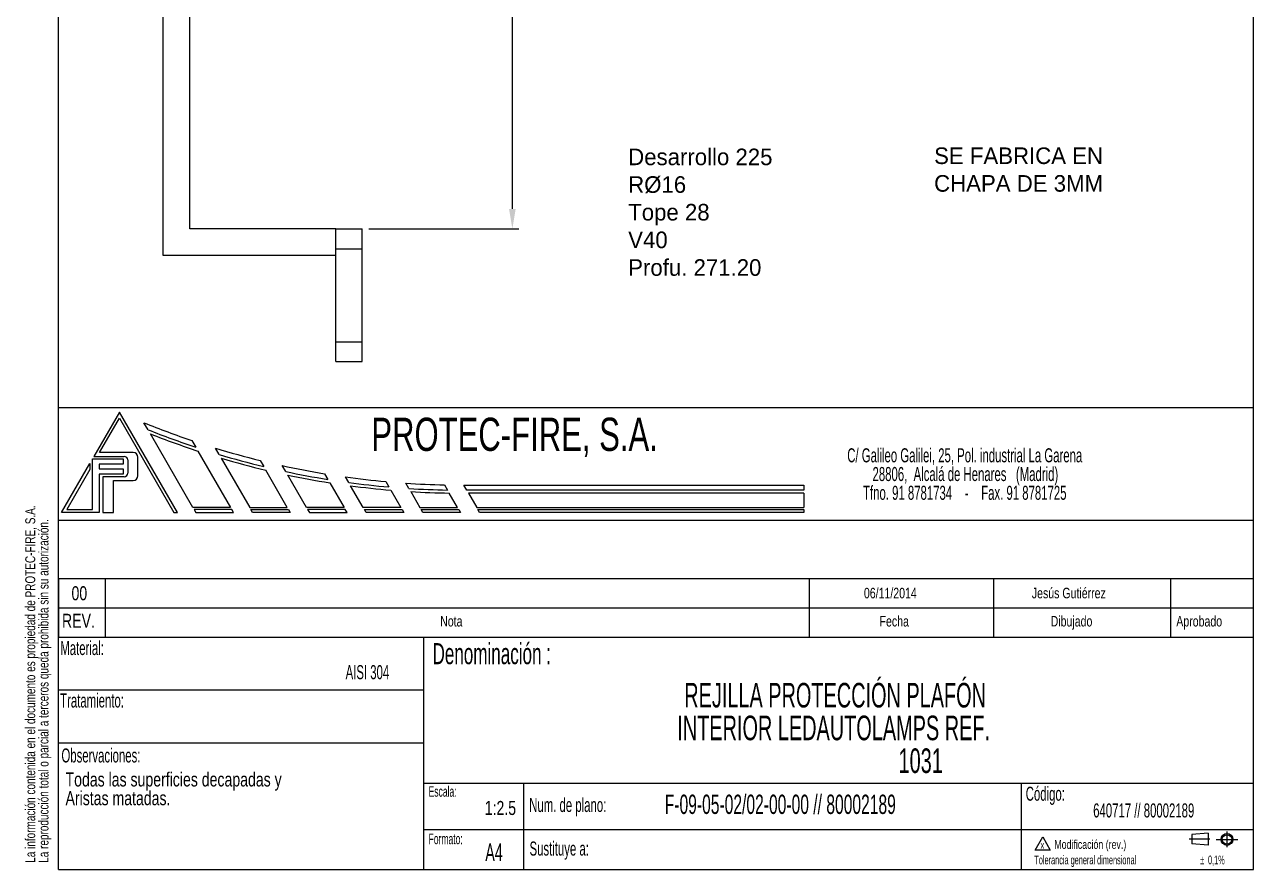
# Model space of a CAD drawing. Extents: x 18 to 666, y 7 to 290.
# Drawn here: x 17.8 to 203, y 6.8 to 134.1 of the extents above; entities that cross this region are included whole.
import ezdxf

# ---------------------------------------------------------------- set-up
doc = ezdxf.new("R2010")
doc.units = 0
doc.header["$PDSIZE"] = -1
doc.linetypes.add('SLD-CENTRADA-TRAZOS-LARGOS', pattern=[19.05, 15.24, -1.27, 1.27, -1.27])
doc.linetypes.add('SLD-CONTINUA', pattern=[0])
doc.layers.get('0').update_dxf_attribs({"linetype": 'CONTINUOUS'})
doc.layers.get('Defpoints').update_dxf_attribs({"linetype": 'CONTINUOUS'})
doc.layers.add('FORMATO', color=7, linetype='SLD-CONTINUA')
doc.styles.add('SLDTEXTSTYLE0', font='TXT', dxfattribs={"width": 0.75})
doc.styles.add('SLDTEXTSTYLE1', font='TXT', dxfattribs={"width": 0.605})
doc.styles.add('SLDTEXTSTYLE2', font='TXT', dxfattribs={"width": 0.7})
doc.dimstyles.new('ISO-25', dxfattribs={"dimtxt": 2.5, "dimasz": 2.5, "dimexe": 1.25, "dimexo": 0.625, "dimtad": 1, "dimdsep": 46, "dimtxsty": 'Standard', "dimcen": 2.5, "dimadec": 0, "dimazin": 0, "dimtfac": 1, "dimtmove": 0, "dimatfit": 3, "dimfxl": 0, "dimarcsym": 0})

# ---------------------------------------------------------------- blocks, each defined once
blk = doc.blocks.new('SW_NOTE_0')
at = {"layer": 'FORMATO', "color": 0}
for p, q in [((-0.83, 0.06), (0.32, 2.05)), ((0.32, 2.05), (1.46, 0.06)), ((1.46, 0.06), (-0.83, 0.06))]:
    blk.add_line(p, q, dxfattribs=at)
at = {"layer": 'FORMATO', "color": 0, "insert": (0, 1.36), "char_height": 1.06, "attachment_point": 1, "style": 'SLDTEXTSTYLE0'}
blk.add_mtext('x', dxfattribs=at)
blk = doc.blocks.new('SW_NOTE_1')
at = {"layer": 'FORMATO', "color": 0, "attachment_point": 1, "style": 'SLDTEXTSTYLE1'}
for s, insert, char_height in [('REJILLA PROTECCIÓN PLAFÓN ', (0, 4.77), 3.7042), ('INTERIOR LEDAUTOLAMPS REF. ', (-1.05, -0.16), 3.7042), ('1031', (32.29, -5.1), 3.704)]:
    blk.add_mtext(s, dxfattribs=dict(at, insert=insert, char_height=char_height))
blk = doc.blocks.new('SW_NOTE_2')
at = {"layer": 'FORMATO', "color": 0, "attachment_point": 1, "style": 'SLDTEXTSTYLE1'}
for s, insert, char_height in [('Tolerancia general dimensional ', (0, 1.71), 1.3229), ('%%p', (24.99, 1.71), 1.323), ('0,1%', (26.17, 1.71), 1.323)]:
    blk.add_mtext(s, dxfattribs=dict(at, insert=insert, char_height=char_height))
blk = doc.blocks.new('SW_NOTE_3')
at = {"layer": 'FORMATO', "color": 0, "char_height": 2.1167, "attachment_point": 1, "style": 'SLDTEXTSTYLE1'}
for s, insert in [('C/ Galileo Galilei, 25, Pol. industrial La Garena', (0, 2.73)), ('        28806,  Alcalá de Henares   (Madrid)', (0, -0.09)), ('     Tfno. 91 8781734    -    Fax. 91 8781725', (0, -2.92))]:
    blk.add_mtext(s, dxfattribs=dict(at, insert=insert))
blk = doc.blocks.new('SW_NOTE_4')
at = {"layer": 'FORMATO', "color": 0, "char_height": 1.5, "attachment_point": 1, "rotation": 90, "style": 'SLDTEXTSTYLE0'}
for s, insert in [('La información contenida en el documento es propiedad de PROTEC-FIRE, S.A.', (-1.93, 0)), ('La reproducción total o parcial a terceros queda prohibida sin su autorización.', (0.07, 0))]:
    blk.add_mtext(s, dxfattribs=dict(at, insert=insert))
blk = doc.blocks.new('SW_NOTE_5')
at = {"layer": 'FORMATO', "color": 0, "char_height": 2.1167, "attachment_point": 1, "style": 'SLDTEXTSTYLE0'}
for s, insert in [('Todas las superficies decapadas y ', (0, 2.73)), ('Aristas matadas.', (0, -0.09))]:
    blk.add_mtext(s, dxfattribs=dict(at, insert=insert))
blk = doc.blocks.new('SW_TABLEANNOTATION_0')
at = {"color": 0, "linetype": 'SLD-CONTINUA'}
for p, q in [((0, 0), (0, -8.8)), ((180.05, 0), (0, 0)), ((7.05, 0), (7.05, -4.4)), ((113.09, 0), (113.09, -4.4)), ((140.87, 0), (140.87, -4.4)), ((167.56, 0), (167.56, -4.4)), ((180.05, -8.8), (180.05, 0)), ((0, -4.4), (180.05, -4.4)), ((7.05, -4.4), (7.05, -8.8)), ((113.09, -4.4), (113.09, -8.8)), ((140.87, -4.4), (140.87, -8.8)), ((167.56, -4.4), (167.56, -8.8)), ((0, -8.8), (180.05, -8.8))]:
    blk.add_line(p, q, dxfattribs=at)
at = {"color": 0, "linetype": 'SLD-CONTINUA', "attachment_point": 1, "style": 'SLDTEXTSTYLE0'}
for s, insert, char_height in [('00', (1.96, -1.13), 2.117), ('06/11/2014', (121.36, -1.37), 1.587), ('Jesús Gutiérrez', (146.66, -1.37), 1.5875), ('REV.', (0.53, -5.28), 2.117), ('Fecha', (123.72, -5.61), 1.587), ('Dibujado', (149.5, -5.61), 1.587), ('Aprobado', (168.43, -5.61), 1.587), ('Nota', (57.51, -5.61), 1.587)]:
    blk.add_mtext(s, dxfattribs=dict(at, insert=insert, char_height=char_height))
blk = doc.blocks.new('*D33')
at = {"color": 0, "lineweight": -2}
for p, q in [((69.67, 259.34), (92.29, 259.34)), ((91.29, 256.34), (91.29, 184.63)), ((91.29, 106.34), (91.29, 178.05)), ((69.67, 103.34), (92.29, 103.34))]:
    blk.add_line(p, q, dxfattribs=at)
at = {"color": 0}
for points in [[(90.79, 256.34), (91.79, 256.34), (91.29, 259.34)], [(90.79, 106.34), (91.79, 106.34), (91.29, 103.34)]]:
    blk.add_solid(points, dxfattribs=at)
at = {"layer": 'Defpoints', "color": 0}
for p in [(68.67, 259.34), (68.67, 103.34), (91.29, 103.34)]:
    blk.add_point(p, dxfattribs=at)
at = {"color": 0, "insert": (91.29, 181.34), "char_height": 3.528, "attachment_point": 5}
blk.add_mtext('156.0', dxfattribs=at)

msp = doc.modelspace()

# ---------------------------------------------------------------- linework, layer by layer
at = {"color": 7, "linetype": 'SLD-CONTINUA'}
for p, q in [((38.67, 99.338), (38.67, 263.338)), ((42.67, 103.338), (42.67, 259.338)), ((64.67, 103.338), (42.67, 103.338)), ((64.67, 100.338), (64.67, 103.338)), ((64.67, 103.338), (68.67, 103.338)), ((68.67, 100.338), (68.67, 103.338)), ((64.67, 86.338), (64.67, 100.338)), ((64.67, 100.338), (68.67, 100.338)), ((68.67, 86.338), (68.67, 100.338)), ((64.67, 99.338), (38.67, 99.338)), ((64.67, 83.338), (64.67, 86.338)), ((64.67, 86.338), (68.67, 86.338)), ((68.67, 83.338), (68.67, 86.338)), ((64.67, 83.338), (68.67, 83.338))]:
    msp.add_line(p, q, dxfattribs=at)
at = {"layer": 'FORMATO'}
for p, q in [((22.909, 6.833), (22.909, 289.717)), ((22.909, 76.433), (202.953, 76.433)), ((32.085, 75.719), (28.243, 69.064)), ((29.1, 69.649), (32.085, 74.819)), ((40.815, 60.598), (32.085, 75.719)), ((32.085, 74.819), (40.295, 60.598)), ((36.404, 73.069), (35.784, 74.144)), ((43.163, 61.363), (36.767, 72.442)), ((43.007, 71.454), (43.584, 70.454)), ((28.035, 61.048), (28.035, 68.704)), ((28.035, 68.704), (32.625, 68.704)), ((28.243, 69.064), (32.805, 69.064)), ((34.155, 69.649), (29.1, 69.649)), ((32.625, 68.704), (32.625, 67.894)), ((33.345, 68.524), (33.345, 66.544)), ((34.875, 66.139), (34.875, 68.929)), ((43.922, 69.87), (48.833, 61.363)), ((47.104, 69.346), (46.545, 70.315)), ((47.431, 68.78), (51.713, 61.363)), ((23.355, 60.598), (27.63, 68.003)), ((27.63, 67.103), (24.134, 61.048)), ((27.63, 68.003), (27.63, 67.103)), ((29.025, 67.894), (29.025, 67.174)), ((32.625, 67.894), (29.025, 67.894)), ((29.025, 67.174), (32.625, 67.174)), ((32.625, 67.174), (32.625, 66.364)), ((53.291, 68.451), (53.82, 67.534)), ((57.383, 61.363), (54.13, 66.998)), ((57.134, 66.783), (56.618, 67.677)), ((32.625, 66.364), (29.025, 66.364)), ((29.025, 66.364), (29.025, 60.598)), ((32.805, 66.004), (29.565, 66.004)), ((29.565, 66.004), (29.565, 60.598)), ((31.185, 60.598), (31.185, 65.419)), ((31.185, 65.419), (34.155, 65.419)), ((60.263, 61.363), (57.436, 66.259)), ((62.995, 66.452), (63.489, 65.596)), ((63.779, 65.094), (65.933, 61.363)), ((66.638, 65.13), (66.154, 65.969)), ((72.229, 65.266), (72.697, 64.457)), ((75.708, 64.23), (75.248, 65.027)), ((68.813, 61.363), (66.922, 64.638)), ((72.971, 63.981), (74.483, 61.363)), ((75.978, 63.762), (77.363, 61.363)), ((81.067, 64.768), (81.514, 63.994)), ((83.033, 61.363), (81.777, 63.539)), ((84.406, 63.973), (83.964, 64.738)), ((83.964, 64.738), (135.197, 64.738)), ((135.197, 63.973), (84.406, 63.973)), ((135.197, 63.523), (84.666, 63.523)), ((84.666, 63.523), (85.913, 61.363)), ((135.197, 64.738), (135.197, 63.973)), ((135.197, 63.523), (135.197, 61.363)), ((48.833, 61.363), (43.163, 61.363)), ((51.713, 61.363), (57.383, 61.363)), ((65.933, 61.363), (60.263, 61.363)), ((74.483, 61.363), (68.813, 61.363)), ((77.363, 61.363), (83.033, 61.363)), ((85.913, 61.363), (135.197, 61.363)), ((22.909, 59.433), (202.953, 59.433)), ((29.025, 60.598), (23.355, 60.598)), ((24.134, 61.048), (28.035, 61.048)), ((29.565, 60.598), (31.185, 60.598)), ((40.295, 60.598), (40.815, 60.598)), ((43.345, 61.048), (43.605, 60.598)), ((49.015, 61.048), (43.345, 61.048)), ((43.605, 60.598), (49.275, 60.598)), ((49.275, 60.598), (49.015, 61.048)), ((52.155, 60.598), (51.895, 61.048)), ((51.895, 61.048), (57.565, 61.048)), ((57.825, 60.598), (52.155, 60.598)), ((57.565, 61.048), (57.825, 60.598)), ((60.445, 61.048), (60.705, 60.598)), ((66.115, 61.048), (60.445, 61.048)), ((60.705, 60.598), (66.375, 60.598)), ((66.375, 60.598), (66.115, 61.048)), ((68.995, 61.048), (74.665, 61.048)), ((69.255, 60.598), (68.995, 61.048)), ((74.925, 60.598), (69.255, 60.598)), ((74.665, 61.048), (74.925, 60.598)), ((77.805, 60.598), (77.545, 61.048)), ((77.545, 61.048), (83.215, 61.048)), ((83.475, 60.598), (77.805, 60.598)), ((83.215, 61.048), (83.475, 60.598)), ((86.355, 60.598), (86.095, 61.048)), ((86.095, 61.048), (135.197, 61.048)), ((135.197, 60.598), (86.355, 60.598)), ((135.197, 61.048), (135.197, 60.598)), ((22.909, 41.833), (202.953, 41.833)), ((77.909, 41.833), (77.909, 6.833)), ((77.909, 33.833), (22.909, 33.833)), ((77.909, 25.833), (22.909, 25.833)), ((77.909, 19.833), (202.953, 19.833)), ((92.953, 19.833), (92.953, 6.833)), ((167.953, 19.833), (167.953, 6.833)), ((77.909, 12.833), (202.953, 12.833)), ((196.138, 12.28), (193.686, 12.102)), ((193.686, 12.102), (193.686, 10.675)), ((196.138, 12.28), (196.138, 10.497)), ((196.138, 10.497), (193.686, 10.675))]:
    msp.add_line(p, q, dxfattribs=at)
at = {"layer": 'FORMATO', "color": 7}
for p, q in [((202.953, 6.833), (202.953, 289.717)), ((22.909, 6.833), (202.953, 6.833))]:
    msp.add_line(p, q, dxfattribs=at)
at = {"layer": 'FORMATO', "linetype": 'SLD-CENTRADA-TRAZOS-LARGOS'}
for p, q in [((196.378, 11.389), (193.252, 11.389)), ((197.334, 11.353), (200.612, 11.353)), ((198.973, 10.179), (198.973, 12.527))]:
    msp.add_line(p, q, dxfattribs=at)
at = {"layer": 'FORMATO'}
for radius in [0.892, 0.713]:
    msp.add_circle((198.973, 11.353), radius, dxfattribs=at)
for centre, radius, start, end in [((83.817, 192.088), 127.35, 247.84135, 251.30952), ((83.817, 192.088), 128.115, 248.2796, 251.69733), ((83.817, 192.088), 128.565, 248.53301, 251.92194), ((32.805, 68.524), 0.54, 360, 90), ((34.155, 68.929), 0.72, 0, 90), ((83.817, 192.088), 127.35, 252.98187, 256.13103), ((83.817, 192.088), 128.115, 253.34774, 256.45901), ((83.817, 192.088), 128.565, 253.55978, 256.64929), ((83.817, 192.088), 127.35, 257.66793, 260.58978), ((83.817, 192.088), 128.115, 257.97882, 260.87034), ((32.805, 66.544), 0.54, 270, 0), ((34.155, 66.139), 0.72, 270, 0), ((83.817, 192.088), 128.565, 258.15927, 261.0333), ((83.817, 192.088), 127.35, 262.02749, 264.77945), ((83.817, 192.088), 128.115, 262.29404, 265.02062), ((83.817, 192.088), 127.35, 266.14174, 268.7628), ((83.817, 192.088), 128.565, 262.44891, 265.16082), ((83.817, 192.088), 128.115, 266.37097, 268.97007), ((83.817, 192.088), 128.565, 266.50425, 269.09064)]:
    msp.add_arc(centre, radius, start, end, dxfattribs=at)

# ---------------------------------------------------------------- block references
at = {"color": 7, "linetype": 'SLD-CONTINUA'}
msp.add_blockref('SW_TABLEANNOTATION_0', (22.902, 50.633), dxfattribs=at)
at = {"layer": 'FORMATO'}
for name, p in [('SW_NOTE_3', (141.753, 67.555)), ('SW_NOTE_4', (19.824, 7.83)), ('SW_NOTE_1', (117.194, 30.165)), ('SW_NOTE_5', (23.962, 18.716)), ('SW_NOTE_0', (170.883, 9.683)), ('SW_NOTE_2', (169.94, 7.211))]:
    msp.add_blockref(name, p, dxfattribs=at)

# ---------------------------------------------------------------- texts
at = {"char_height": 2.5, "attachment_point": 1}
for s, width, insert in [('Desarrollo 225\\PRØ16\\PTope 28\\PV40\\PProfu. 271.20', 32.80957, (108.744, 115.441)), ('SE FABRICA EN CHAPA DE 3MM', 36.38156, (154.84, 115.614))]:
    msp.add_mtext_dynamic_manual_height_columns(s, width=width, gutter_width=12.5, heights=[0], dxfattribs=dict(at, insert=insert))
at = {"layer": 'FORMATO', "attachment_point": 1}
for s, insert, char_height, style in [('PROTEC-FIRE, S.A.', (70.042, 74.891), 5, 'SLDTEXTSTYLE2'), ('Material:', (23.174, 41.249), 2.1167, 'SLDTEXTSTYLE1'), ('Denominación :', (79.262, 40.929), 3.175, 'SLDTEXTSTYLE1'), ('AISI 304', (66.165, 37.609), 2.1167, 'SLDTEXTSTYLE1'), ('Tratamiento:', (23.151, 33.344), 2.11667, 'SLDTEXTSTYLE1'), ('Observaciones:', (23.348, 25.061), 2.11667, 'SLDTEXTSTYLE1'), ('Escala:', (78.674, 19.373), 1.5875, 'SLDTEXTSTYLE1'), ('Código:', (168.644, 19.296), 2.1167, 'SLDTEXTSTYLE1'), ('1:2.5', (87.126, 17.151), 2.1167, 'SLDTEXTSTYLE0'), ('Num. de plano:', (93.83, 17.603), 2.11667, 'SLDTEXTSTYLE1'), ('F-09-05-02/02-00-00 // 80002189', (114.254, 18.1), 2.91042, 'SLDTEXTSTYLE1'), ('640717 // 80002189', (178.807, 16.78), 2.11667, 'SLDTEXTSTYLE1'), ('Formato:', (78.674, 12.225), 1.5875, 'SLDTEXTSTYLE1'), ('Sustituye a:', (93.877, 11.034), 2.11667, 'SLDTEXTSTYLE1'), ('Modificación (rev.)', (172.954, 11.257), 1.32292, 'SLDTEXTSTYLE0'), ('A4', (87.217, 10.742), 2.6458, 'SLDTEXTSTYLE1')]:
    msp.add_mtext(s, dxfattribs=dict(at, insert=insert, char_height=char_height, style=style))

# ---------------------------------------------------------------- dimensions: what is measured, and where the dimension line sits
dim = msp.add_linear_dim(base=(91.286, 103.338), p1=(68.67, 259.338), p2=(68.67, 103.338), angle=90, dimstyle='ISO-25', override={"dimtxt": 3.527778, "dimasz": 3, "dimexe": 1, "dimexo": 1, "dimgap": 1.524, "dimtih": 1, "dimtoh": 1, "dimdec": 1, "dimzin": 0, "dimtdec": 1, "dimtzin": 0})
dim.commit()
dim.dimension.update_dxf_attribs({"geometry": '*D33', "text_midpoint": (91.286, 181.338)})

doc.saveas('drawing.dxf')
